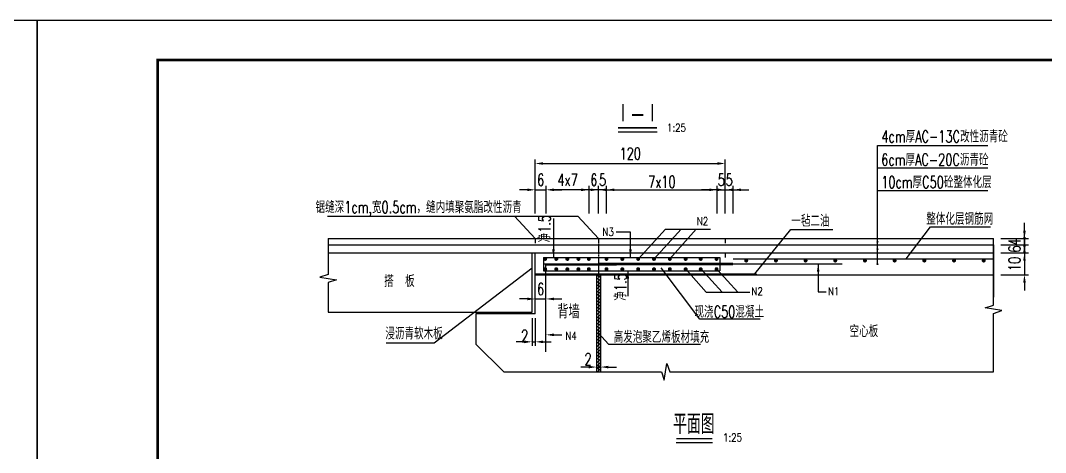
# Model space of a CAD drawing. Header units: millimetres. Extents: x -51 to 12129, y -1309 to -715.
# Drawn here: x 7085.1 to 7344.1, y -823.8 to -714.7 of the extents above; entities that cross this region are included whole.
import ezdxf
from ezdxf.enums import TextEntityAlignment as Align

# ---------------------------------------------------------------- set-up
doc = ezdxf.new("R2010")
doc.units = ezdxf.units.MM
doc.header["$LTSCALE"] = 0.25
doc.linetypes.add('DASHDOT', pattern=[1, 0.5, -0.25, 0, -0.25])
for name, color, linetype in [('0_RED', 1, 'Continuous'), ('0_YELLOW', 2, 'Continuous'), ('DIMENSION', 2, 'Continuous'), ('图框', 7, 'Continuous'), ('尺寸标注', 2, 'Continuous'), ('文字', 7, 'Continuous'), ('标注', 4, 'Continuous'), ('次轮廓线', 7, 'Continuous'), ('钢筋', 6, 'Continuous')]:
    doc.layers.add(name, color=color, linetype=linetype)
doc.styles.get("Standard").update_dxf_attribs({"font": 'simplex1.shx', "width": 0.7, "bigfont": 'hztxt.shx'})
doc.styles.add('TEXT', font='simplex1.shx', dxfattribs={"width": 0.7, "bigfont": 'hztxt.shx'})
doc.dimstyles.new('比例1：20', dxfattribs={"dimtxt": 3, "dimasz": 2, "dimexe": 1, "dimexo": 2, "dimgap": 0.5, "dimtad": 1, "dimlfac": 2, "dimzin": 13, "dimdsep": 46, "dimtxsty": 'Standard', "dimcen": -0.09, "dimclrd": 256, "dimclre": 256, "dimclrt": 7, "dimaunit": 1, "dimadec": 0, "dimazin": 0, "dimtfac": 0.0005, "dimtix": 1, "dimtmove": 2, "dimatfit": 3, "dimldrblk": 'DIM', "dimfxl": 0, "dimtolj": 1, "dimtzin": 13, "dimarcsym": 0})
doc.dimstyles.new('比例1：25', dxfattribs={"dimtxt": 3, "dimasz": 2, "dimexe": 1, "dimexo": 1, "dimgap": 1, "dimtad": 1, "dimdec": 1, "dimlfac": 2.5, "dimzin": 9, "dimdsep": 46, "dimtxsty": 'Standard', "dimcen": -0.09, "dimclrd": 4, "dimclre": 4, "dimclrt": 7, "dimaunit": 1, "dimadec": 0, "dimazin": 0, "dimtfac": 0.0005, "dimtdec": 1, "dimtix": 1, "dimtmove": 2, "dimatfit": 3, "dimfxl": 0, "dimtolj": 1, "dimtzin": 13, "dimarcsym": 0})
pattern_1 = [(45, (664.16464, 102.69604), (-0.404111525, 0.404111525), [])]

# ---------------------------------------------------------------- blocks, each defined once
blk = doc.blocks.new('*D532')
at = {"layer": 'Defpoints', "color": 0}
for p in [(7230.67, -798.86), (7231.67, -798.86), (7231.67, -802.19)]:
    blk.add_point(p, dxfattribs=at)
at = {"layer": '标注', "color": 4, "lineweight": -2}
for p, q in [((7230.67, -799.86), (7230.67, -803.19)), ((7231.67, -799.86), (7231.67, -803.19)), ((7228.67, -802.19), (7226.67, -802.19)), ((7230.67, -802.19), (7231.67, -802.19)), ((7233.67, -802.19), (7235.67, -802.19))]:
    blk.add_line(p, q, dxfattribs=at)
at = {"layer": '标注', "color": 4}
for points in [[(7228.67, -801.86), (7228.67, -802.53), (7230.67, -802.19)], [(7233.67, -801.86), (7233.67, -802.53), (7231.67, -802.19)]]:
    blk.add_solid(points, dxfattribs=at)
at = {"layer": '标注', "color": 7, "insert": (7228.53, -800.19), "char_height": 3, "attachment_point": 5}
blk.add_mtext('\\A1;2', dxfattribs=at)
blk = doc.blocks.new('*D533')
at = {"layer": 'Defpoints', "color": 0, "linetype": 'Continuous'}
for p in [(7263.17, -757.42), (7261.17, -769.76), (7263.17, -769.76)]:
    blk.add_point(p, dxfattribs=at)
at = {"layer": '标注', "color": 4, "linetype": 'Continuous', "lineweight": -2}
for p, q in [((7259.17, -757.42), (7257.17, -757.42)), ((7261.17, -763.42), (7261.17, -756.42)), ((7261.17, -757.42), (7263.17, -757.42)), ((7263.17, -763.42), (7263.17, -756.42)), ((7265.17, -757.42), (7267.17, -757.42))]:
    blk.add_line(p, q, dxfattribs=at)
at = {"layer": '标注', "color": 4, "linetype": 'Continuous'}
for points in [[(7259.17, -757.09), (7259.17, -757.75), (7261.17, -757.42)], [(7265.17, -757.09), (7265.17, -757.75), (7263.17, -757.42)]]:
    blk.add_solid(points, dxfattribs=at)
at = {"layer": '标注', "color": 7, "linetype": 'Continuous', "insert": (7262.17, -754.92), "char_height": 3, "attachment_point": 5}
blk.add_mtext('\\A1;5', dxfattribs=at)
blk = doc.blocks.new('*D534')
at = {"layer": 'Defpoints', "color": 0, "linetype": 'Continuous'}
for p in [(7265.17, -757.42), (7263.17, -769.76), (7265.17, -769.76)]:
    blk.add_point(p, dxfattribs=at)
at = {"layer": '标注', "color": 4, "linetype": 'Continuous', "lineweight": -2}
for p, q in [((7261.17, -757.42), (7259.17, -757.42)), ((7263.17, -763.42), (7263.17, -756.42)), ((7263.17, -757.42), (7265.17, -757.42)), ((7265.17, -763.42), (7265.17, -756.42)), ((7267.17, -757.42), (7269.17, -757.42))]:
    blk.add_line(p, q, dxfattribs=at)
at = {"layer": '标注', "color": 4, "linetype": 'Continuous'}
for points in [[(7261.17, -757.09), (7261.17, -757.75), (7263.17, -757.42)], [(7267.17, -757.09), (7267.17, -757.75), (7265.17, -757.42)]]:
    blk.add_solid(points, dxfattribs=at)
at = {"layer": '标注', "color": 7, "linetype": 'Continuous', "insert": (7264.17, -754.92), "char_height": 3, "attachment_point": 5}
blk.add_mtext('\\A1;5', dxfattribs=at)
blk = doc.blocks.new('*D535')
at = {"layer": 'Defpoints', "color": 0, "linetype": 'Continuous'}
for p in [(7231.17, -757.42), (7231.17, -771.36), (7233.17, -774.88)]:
    blk.add_point(p, dxfattribs=at)
at = {"layer": '标注', "color": 4, "linetype": 'Continuous', "lineweight": -2}
for p, q in [((7229.17, -757.42), (7227.17, -757.42)), ((7231.17, -763.42), (7231.17, -756.42)), ((7233.17, -757.42), (7231.17, -757.42)), ((7233.17, -763.42), (7233.17, -756.42)), ((7235.17, -757.42), (7237.17, -757.42))]:
    blk.add_line(p, q, dxfattribs=at)
at = {"layer": '标注', "color": 4, "linetype": 'Continuous'}
for points in [[(7229.17, -757.09), (7229.17, -757.75), (7231.17, -757.42)], [(7235.17, -757.09), (7235.17, -757.75), (7233.17, -757.42)]]:
    blk.add_solid(points, dxfattribs=at)
at = {"layer": '标注', "color": 7, "linetype": 'Continuous', "insert": (7232.17, -754.92), "char_height": 3, "attachment_point": 5}
blk.add_mtext('\\A1;5', dxfattribs=at)
blk = doc.blocks.new('*D536')
at = {"layer": 'Defpoints', "color": 0, "linetype": 'Continuous'}
for p in [(7228.77, -757.42), (7228.77, -774.88), (7231.17, -774.48)]:
    blk.add_point(p, dxfattribs=at)
at = {"layer": '标注', "color": 4, "linetype": 'Continuous', "lineweight": -2}
for p, q in [((7226.77, -757.42), (7224.77, -757.42)), ((7228.77, -763.42), (7228.77, -756.42)), ((7231.17, -757.42), (7228.77, -757.42)), ((7231.17, -763.42), (7231.17, -756.42)), ((7233.17, -757.42), (7235.17, -757.42))]:
    blk.add_line(p, q, dxfattribs=at)
at = {"layer": '标注', "color": 4, "linetype": 'Continuous'}
for points in [[(7226.77, -757.09), (7226.77, -757.75), (7228.77, -757.42)], [(7233.17, -757.09), (7233.17, -757.75), (7231.17, -757.42)]]:
    blk.add_solid(points, dxfattribs=at)
at = {"layer": '标注', "color": 7, "linetype": 'Continuous', "insert": (7229.97, -754.92), "char_height": 3, "attachment_point": 5}
blk.add_mtext('\\A1;6', dxfattribs=at)
blk = doc.blocks.new('*D537')
at = {"layer": 'Defpoints', "color": 0, "linetype": 'Continuous'}
for p in [(7217.92, -757.42), (7217.92, -774.88), (7228.77, -774.88)]:
    blk.add_point(p, dxfattribs=at)
at = {"layer": '标注', "color": 4, "linetype": 'Continuous', "lineweight": -2}
for p, q in [((7217.92, -763.42), (7217.92, -756.42)), ((7226.77, -757.42), (7219.92, -757.42)), ((7228.77, -763.42), (7228.77, -756.42))]:
    blk.add_line(p, q, dxfattribs=at)
at = {"layer": '标注', "color": 4, "linetype": 'Continuous'}
for points in [[(7219.92, -757.09), (7219.92, -757.75), (7217.92, -757.42)], [(7226.77, -757.09), (7226.77, -757.75), (7228.77, -757.42)]]:
    blk.add_solid(points, dxfattribs=at)
at = {"layer": '标注', "color": 7, "linetype": 'Continuous', "insert": (7223.34, -754.92), "char_height": 3, "attachment_point": 5}
blk.add_mtext('\\A1;4x7', dxfattribs=at)
blk = doc.blocks.new('*D538')
at = {"layer": 'Defpoints', "color": 0, "linetype": 'Continuous'}
for p in [(7217.92, -757.42), (7215.17, -775.26), (7217.92, -774.88)]:
    blk.add_point(p, dxfattribs=at)
at = {"layer": '标注', "color": 4, "linetype": 'Continuous', "lineweight": -2}
for p, q in [((7213.17, -757.42), (7211.17, -757.42)), ((7215.17, -763.42), (7215.17, -756.42)), ((7215.17, -757.42), (7217.92, -757.42)), ((7217.92, -763.42), (7217.92, -756.42)), ((7219.92, -757.42), (7221.92, -757.42))]:
    blk.add_line(p, q, dxfattribs=at)
at = {"layer": '标注', "color": 4, "linetype": 'Continuous'}
for points in [[(7213.17, -757.09), (7213.17, -757.75), (7215.17, -757.42)], [(7219.92, -757.09), (7219.92, -757.75), (7217.92, -757.42)]]:
    blk.add_solid(points, dxfattribs=at)
at = {"layer": '标注', "color": 7, "linetype": 'Continuous', "insert": (7216.54, -754.92), "char_height": 3, "attachment_point": 5}
blk.add_mtext('\\A1;6', dxfattribs=at)
blk = doc.blocks.new('*D602')
at = {"layer": 'Defpoints', "color": 0}
for p in [(7261.17, -757.42), (7261.17, -769.76), (7233.17, -774.88)]:
    blk.add_point(p, dxfattribs=at)
at = {"layer": '标注', "lineweight": -2}
for p, q in [((7233.17, -763.42), (7233.17, -756.42)), ((7235.17, -757.42), (7259.17, -757.42)), ((7261.17, -763.42), (7261.17, -756.42))]:
    blk.add_line(p, q, dxfattribs=at)
at = {"layer": '标注'}
for points in [[(7235.17, -757.09), (7235.17, -757.75), (7233.17, -757.42)], [(7259.17, -757.09), (7259.17, -757.75), (7261.17, -757.42)]]:
    blk.add_solid(points, dxfattribs=at)
at = {"layer": '标注', "color": 7, "insert": (7247.17, -755.42), "char_height": 3, "attachment_point": 5}
blk.add_mtext('\\A1;7x10', dxfattribs=at)
blk = doc.blocks.new('DIM')
blk.add_lwpolyline([(-1, -0.1, 0.2, 0, 0), (0, 0, 0, 0, 0)], format="xyseb")
blk = doc.blocks.new('*D616')
at = {"layer": 'Defpoints', "color": 0}
for p in [(7215.17, -785.69), (7217.88, -784.99), (7217.88, -785.69)]:
    blk.add_point(p, dxfattribs=at)
at = {"layer": '标注', "color": 4, "lineweight": -2}
for p, q in [((7215.17, -784.99), (7215.17, -783.99)), ((7217.88, -784.99), (7217.88, -783.99)), ((7213.17, -784.99), (7211.17, -784.99)), ((7215.17, -784.99), (7217.88, -784.99)), ((7219.88, -784.99), (7221.88, -784.99))]:
    blk.add_line(p, q, dxfattribs=at)
at = {"layer": '标注', "color": 4}
for points in [[(7213.17, -784.65), (7213.17, -785.32), (7215.17, -784.99)], [(7219.88, -784.65), (7219.88, -785.32), (7217.88, -784.99)]]:
    blk.add_solid(points, dxfattribs=at)
at = {"layer": '标注', "color": 7, "insert": (7216.53, -782.49), "char_height": 3, "attachment_point": 5}
blk.add_mtext('\\A1;6', dxfattribs=at)
blk = doc.blocks.new('*D617')
at = {"layer": 'Defpoints', "color": 0}
for p in [(7214.37, -787.46), (7215.17, -787.46), (7215.17, -795.82)]:
    blk.add_point(p, dxfattribs=at)
at = {"layer": '标注', "color": 4, "lineweight": -2}
for p, q in [((7214.37, -789.82), (7214.37, -796.82)), ((7215.17, -789.82), (7215.17, -796.82)), ((7212.37, -795.82), (7210.37, -795.82)), ((7214.37, -795.82), (7215.17, -795.82)), ((7217.17, -795.82), (7219.17, -795.82))]:
    blk.add_line(p, q, dxfattribs=at)
at = {"layer": '标注', "color": 4}
for points in [[(7212.37, -795.49), (7212.37, -796.16), (7214.37, -795.82)], [(7217.17, -795.49), (7217.17, -796.16), (7215.17, -795.82)]]:
    blk.add_solid(points, dxfattribs=at)
at = {"layer": '标注', "color": 7, "insert": (7212.5, -794.32), "char_height": 3, "attachment_point": 5}
blk.add_mtext('\\A1;2', dxfattribs=at)
blk = doc.blocks.new('*D776')
at = {"layer": 'Defpoints', "color": 0}
for p in [(7330.97, -769.76), (7330.97, -771.36), (7338.77, -771.36)]:
    blk.add_point(p, dxfattribs=at)
at = {"layer": '标注', "color": 4, "lineweight": -2}
for p, q in [((7338.77, -767.76), (7338.77, -765.76)), ((7332.77, -769.76), (7339.77, -769.76)), ((7332.77, -771.36), (7339.77, -771.36)), ((7338.77, -769.76), (7338.77, -771.36)), ((7338.77, -773.36), (7338.77, -775.36))]:
    blk.add_line(p, q, dxfattribs=at)
at = {"layer": '标注', "color": 4}
for points in [[(7338.44, -767.76), (7339.1, -767.76), (7338.77, -769.76)], [(7338.44, -773.36), (7339.1, -773.36), (7338.77, -771.36)]]:
    blk.add_solid(points, dxfattribs=at)
at = {"layer": '标注', "color": 7, "insert": (7336.27, -770.56), "char_height": 3, "attachment_point": 5, "rotation": 90}
blk.add_mtext('\\A1;4', dxfattribs=at)
blk = doc.blocks.new('*D600')
at = {"layer": 'Defpoints', "color": 0}
for p in [(7328.59, -771.36), (7328.59, -773.36), (7338.77, -773.36)]:
    blk.add_point(p, dxfattribs=at)
at = {"layer": '标注', "color": 4, "lineweight": -2}
for p, q in [((7338.77, -769.36), (7338.77, -767.36)), ((7332.77, -771.36), (7339.77, -771.36)), ((7338.77, -771.36), (7338.77, -773.36)), ((7332.77, -773.36), (7339.77, -773.36)), ((7338.77, -775.36), (7338.77, -777.36))]:
    blk.add_line(p, q, dxfattribs=at)
at = {"layer": '标注', "color": 4}
for points in [[(7338.44, -769.36), (7339.1, -769.36), (7338.77, -771.36)], [(7338.44, -775.36), (7339.1, -775.36), (7338.77, -773.36)]]:
    blk.add_solid(points, dxfattribs=at)
at = {"layer": '标注', "color": 7, "insert": (7336.27, -772.36), "char_height": 3, "attachment_point": 5, "rotation": 90}
blk.add_mtext('\\A1;6', dxfattribs=at)
blk = doc.blocks.new('*D601')
at = {"layer": 'Defpoints', "color": 0}
for p in [(7325.63, -773.36), (7325.63, -778.86), (7338.77, -778.86)]:
    blk.add_point(p, dxfattribs=at)
at = {"layer": '标注', "color": 4, "lineweight": -2}
for p, q in [((7338.77, -771.36), (7338.77, -769.36)), ((7332.77, -773.36), (7339.77, -773.36)), ((7338.77, -773.36), (7338.77, -778.86)), ((7332.77, -778.86), (7339.77, -778.86)), ((7338.77, -780.86), (7338.77, -782.86))]:
    blk.add_line(p, q, dxfattribs=at)
at = {"layer": '标注', "color": 4}
for points in [[(7338.44, -771.36), (7339.1, -771.36), (7338.77, -773.36)], [(7338.44, -780.86), (7339.1, -780.86), (7338.77, -778.86)]]:
    blk.add_solid(points, dxfattribs=at)
at = {"layer": '标注', "color": 7, "insert": (7336.27, -776.11), "char_height": 3, "attachment_point": 5, "rotation": 90}
blk.add_mtext('\\A1;10', dxfattribs=at)
blk = doc.blocks.new('*D777')
at = {"layer": 'Defpoints', "color": 0}
for p in [(7263.17, -750.78), (7215.17, -773.36), (7263.17, -773.36)]:
    blk.add_point(p, dxfattribs=at)
at = {"layer": '标注', "color": 4, "lineweight": -2}
for p, q in [((7215.17, -756.78), (7215.17, -749.78)), ((7217.17, -750.78), (7261.17, -750.78)), ((7263.17, -756.78), (7263.17, -749.78))]:
    blk.add_line(p, q, dxfattribs=at)
at = {"layer": '标注', "color": 4}
for points in [[(7217.17, -750.44), (7217.17, -751.11), (7215.17, -750.78)], [(7261.17, -750.44), (7261.17, -751.11), (7263.17, -750.78)]]:
    blk.add_solid(points, dxfattribs=at)
at = {"layer": '标注', "color": 7, "insert": (7239.17, -748.28), "char_height": 3, "attachment_point": 5}
blk.add_mtext('\\A1;120', dxfattribs=at)
blk = doc.blocks.new('123')
at = {"layer": '图框', "color": 2}
blk.add_lwpolyline([(369.33, -1011.65), (369.33, -714.65), (-50.67, -714.65), (-50.67, -1011.65)], close=True, dxfattribs=at)

msp = doc.modelspace()

# ---------------------------------------------------------------- hatches: boundary and pattern name
at = {"layer": '文字'}
h = msp.add_hatch(dxfattribs=at)
h.set_pattern_fill('ANSI31', color=2, scale=0.18, style=0)
h.set_pattern_definition(pattern_1)
h.paths.add_polyline_path([(7230.66925, -803.42913), (7231.16925, -803.42913), (7231.16925, -778.8593), (7230.66925, -778.8593)])
h.paths.add_polyline_path([(7231.66925, -794.19292), (7231.16925, -793.63912), (7231.16925, -803.42913), (7231.66925, -803.42913)])
h = msp.add_hatch(dxfattribs=at)
h.set_pattern_fill('ANSI31', color=2, scale=0.18, style=0)
h.set_pattern_definition(pattern_1)
h.paths.add_polyline_path([(7231.66925, -778.8593), (7231.16925, -778.8593), (7231.16925, -793.63912), (7231.66925, -794.19292)])

# ---------------------------------------------------------------- linework, layer by layer
for p, q in [((7162.85445, -769.7593), (7330.97245, -769.7593)), ((7162.85445, -771.3593), (7330.97245, -771.3593)), ((7162.85445, -773.3593), (7330.97245, -773.3593)), ((7214.36926, -788.3593), (7214.36926, -773.3593)), ((7215.16926, -788.7593), (7215.16926, -773.3593)), ((7215.16926, -778.6593), (7270.97245, -778.6593)), ((7215.16926, -778.79087), (7215.30082, -778.6593)), ((7215.16926, -778.8593), (7330.97245, -778.8593)), ((7215.98471, -778.8593), (7216.18471, -778.6593)), ((7216.86859, -778.8593), (7217.06859, -778.6593)), ((7217.75247, -778.8593), (7217.95247, -778.6593)), ((7218.63636, -778.8593), (7218.83636, -778.6593)), ((7219.52024, -778.8593), (7219.72024, -778.6593)), ((7220.40412, -778.8593), (7220.60412, -778.6593)), ((7220.70687, -778.8593), (7220.90687, -778.6593)), ((7221.28801, -778.8593), (7221.48801, -778.6593)), ((7222.17189, -778.8593), (7222.37189, -778.6593)), ((7225.59076, -778.8593), (7225.79076, -778.6593)), ((7226.47464, -778.8593), (7226.67464, -778.6593)), ((7227.35852, -778.8593), (7227.55852, -778.6593)), ((7228.24241, -778.8593), (7228.44241, -778.6593)), ((7229.12629, -778.8593), (7229.32629, -778.6593)), ((7230.01017, -778.8593), (7230.21017, -778.6593)), ((7230.66925, -778.8593), (7230.66925, -803.42913)), ((7230.89406, -778.8593), (7231.09406, -778.6593)), ((7231.66925, -778.8593), (7231.66925, -803.42913)), ((7231.77794, -778.8593), (7231.97794, -778.6593)), ((7232.66182, -778.8593), (7232.86182, -778.6593)), ((7233.54571, -778.8593), (7233.74571, -778.6593)), ((7234.42959, -778.8593), (7234.62959, -778.6593)), ((7235.31348, -778.8593), (7235.51348, -778.6593)), ((7236.19736, -778.8593), (7236.39736, -778.6593)), ((7237.08124, -778.8593), (7237.28124, -778.6593)), ((7237.96513, -778.8593), (7238.16513, -778.6593)), ((7239.73289, -778.8593), (7239.93289, -778.6593)), ((7240.61678, -778.8593), (7240.81678, -778.6593)), ((7241.50066, -778.8593), (7241.70066, -778.6593)), ((7242.38454, -778.8593), (7242.58454, -778.6593)), ((7243.26843, -778.8593), (7243.46843, -778.6593)), ((7244.15231, -778.8593), (7244.35231, -778.6593)), ((7245.03619, -778.8593), (7245.23619, -778.6593)), ((7245.92008, -778.8593), (7246.12008, -778.6593)), ((7246.80396, -778.8593), (7247.00396, -778.6593)), ((7247.68784, -778.8593), (7247.88784, -778.6593)), ((7248.57173, -778.8593), (7248.77173, -778.6593)), ((7249.45561, -778.8593), (7249.65561, -778.6593)), ((7250.33949, -778.8593), (7250.53949, -778.6593)), ((7251.22338, -778.8593), (7251.42338, -778.6593)), ((7252.10726, -778.8593), (7252.30726, -778.6593)), ((7252.99114, -778.8593), (7253.19114, -778.6593)), ((7253.87503, -778.8593), (7254.07503, -778.6593)), ((7254.75891, -778.8593), (7254.95891, -778.6593)), ((7255.6428, -778.8593), (7255.646, -778.6593)), ((7256.32988, -778.8593), (7256.52988, -778.6593)), ((7257.21376, -778.8593), (7257.41376, -778.6593)), ((7258.09765, -778.8593), (7258.29765, -778.6593)), ((7258.98153, -778.8593), (7259.18153, -778.6593)), ((7259.86541, -778.8593), (7260.06541, -778.6593)), ((7260.7493, -778.8593), (7260.9493, -778.6593)), ((7261.63318, -778.8593), (7261.83318, -778.6593)), ((7262.51706, -778.8593), (7262.71706, -778.6593)), ((7263.40095, -778.8593), (7263.60095, -778.6593)), ((7264.28483, -778.8593), (7264.48483, -778.6593)), ((7265.16871, -778.8593), (7265.36871, -778.6593)), ((7266.0526, -778.8593), (7266.2526, -778.6593)), ((7266.93648, -778.8593), (7267.13648, -778.6593)), ((7267.82036, -778.8593), (7268.02036, -778.6593)), ((7268.70425, -778.8593), (7268.90425, -778.6593)), ((7269.58813, -778.8593), (7269.78813, -778.6593)), ((7270.47201, -778.8593), (7270.67201, -778.6593)), ((7162.85445, -788.3593), (7214.36926, -788.3593)), ((7200.16926, -788.7593), (7200.16926, -796.42386)), ((7215.16926, -788.7593), (7200.16926, -788.7593))]:
    msp.add_line(p, q)
at = {"linetype": 'DASHDOT'}
msp.add_line((7231.16925, -769.7593), (7231.16925, -803.42913), dxfattribs=at)
at = {"const_width": 0.7}
msp.add_lwpolyline([(7499.75412, -724.65472), (7119.75412, -724.65472), (7119.75412, -1001.65472), (7499.75412, -1001.65472)], close=True, dxfattribs=at)
msp.add_lwpolyline([(7215.16926, -778.6593), (7270.97245, -778.6593), (7270.97245, -778.8593), (7215.16926, -778.8593)], close=True)
at = {"layer": '0_RED', "color": 4}
for p, q in [((7215.16926, -769.7593), (7215.16926, -770.90194)), ((7231.16925, -769.7593), (7231.16925, -770.90194)), ((7263.16926, -769.7593), (7263.16926, -770.90194)), ((7263.16926, -773.3593), (7263.16926, -774.50194))]:
    msp.add_line(p, q, dxfattribs=at)
at = {"layer": '0_YELLOW'}
msp.add_line((7330.97245, -771.3593), (7330.97245, -784.53486), dxfattribs=at)
at = {"layer": '尺寸标注', "color": 4, "linetype": 'Continuous'}
for centre in [(7301.61262, -770.55953), (7301.61262, -772.40836), (7301.61262, -776.19423)]:
    msp.add_circle(centre, 0.1, dxfattribs=at)
at = {"layer": '文字'}
for p, q in [((7236.09222, -742.76018), (7245.95481, -742.76018)), ((7250.7868, -821.27928), (7259.91385, -821.27928))]:
    msp.add_line(p, q, dxfattribs=at)
at = {"layer": '文字', "const_width": 0.4}
for points in [[(7236.09222, -741.76018), (7245.95481, -741.76018)], [(7250.7868, -820.27928), (7259.91385, -820.27928)]]:
    msp.add_lwpolyline(points, dxfattribs=at)
at = {"layer": '标注'}
for p, q in [((7301.61262, -776.19423), (7301.61262, -746.24134)), ((7238.56057, -777.8593), (7238.56057, -784.29596)), ((7219.91815, -794.05792), (7221.91815, -794.05792))]:
    msp.add_line(p, q, dxfattribs=at)
at = {"layer": '标注', "linetype": 'Continuous'}
for p, q in [((7301.61262, -746.24134), (7329.49363, -746.24134)), ((7301.61262, -746.24134), (7329.49363, -746.24134)), ((7301.61262, -751.90318), (7329.49363, -751.90318)), ((7301.61262, -751.90318), (7329.49363, -751.90318)), ((7301.61262, -757.56501), (7329.49363, -757.56501)), ((7162.71723, -764.09708), (7202.59485, -764.09708)), ((7202.59485, -764.09708), (7225.90511, -764.09708)), ((7209.90511, -764.09708), (7215.16926, -769.7593)), ((7219.76883, -764.66522), (7219.76883, -774.47787)), ((7225.90511, -764.09708), (7231.16925, -769.7593)), ((7239.22862, -768.10062), (7235.58748, -768.10062)), ((7239.22862, -774.47787), (7239.22862, -768.10062)), ((7248.09817, -767.32822), (7241.22975, -774.85993)), ((7252.05127, -767.34616), (7245.18285, -774.87787)), ((7248.09817, -767.32822), (7259.43624, -767.32822)), ((7255.84087, -767.34616), (7249.16925, -774.87787)), ((7270.67201, -778.6593), (7279.73193, -767.4329)), ((7279.73193, -767.4329), (7290.39736, -767.4329)), ((7308.91358, -774.89005), (7315.06206, -766.7617)), ((7315.06206, -766.7617), (7330.22163, -766.7617)), ((7286.65614, -776.1093), (7286.65614, -783.21471)), ((7189.61299, -796.04989), (7214.36926, -777.09252)), ((7256.76577, -790.07945), (7247.00458, -777.17094)), ((7258.35684, -783.25621), (7253.29253, -777.52803)), ((7262.41821, -783.25621), (7257.15709, -777.52803)), ((7266.38558, -783.25621), (7261.12447, -777.52803)), ((7258.35684, -783.25621), (7269.35344, -783.25621)), ((7286.65614, -783.21471), (7288.65614, -783.21471)), ((7271.96014, -790.07945), (7256.76577, -790.07945)), ((7233.63556, -796.3708), (7231.16925, -793.63912)), ((7177.5106, -796.04989), (7189.61299, -796.04989)), ((7233.63556, -796.3708), (7256.95114, -796.3708))]:
    msp.add_line(p, q, dxfattribs=at)
at = {"layer": '标注'}
for points in [[(7220.10217, -772.47787), (7219.76883, -774.47787), (7219.4355, -772.47787)], [(7239.56195, -772.47787), (7239.22862, -774.47787), (7238.89529, -772.47787)], [(7286.98947, -778.1093), (7286.65614, -776.1093), (7286.3228, -778.1093)], [(7238.8939, -779.8593), (7238.56057, -777.8593), (7238.22723, -779.8593)], [(7219.88354, -793.72459), (7217.88354, -794.05792), (7219.88354, -794.39125)]]:
    msp.add_solid(points, dxfattribs=at)
at = {"layer": '次轮廓线', "ltscale": 2}
msp.add_line((7200.16926, -796.42386), (7207.19617, -803.42913), dxfattribs=at)
for points in [[(7162.85445, -769.7593), (7162.85445, -778.77423), (7160.75445, -779.47423), (7164.95445, -780.17423), (7162.85445, -780.87423), (7162.85445, -788.3593)], [(7330.97245, -803.42913), (7330.97245, -788.62459), (7333.07245, -787.92459), (7328.87245, -787.22459), (7330.97245, -786.52459), (7330.97245, -769.7593)], [(7207.19617, -803.42913), (7247.05744, -803.42913), (7247.75744, -805.52913), (7248.45744, -801.32913), (7249.15744, -803.42913), (7330.97245, -803.42913)]]:
    msp.add_lwpolyline(points, dxfattribs=at)
at = {"layer": '钢筋'}
for p, q in [((7217.25216, -774.47787), (7261.76723, -774.47787)), ((7217.25216, -774.47787), (7217.25216, -777.8593)), ((7217.25216, -776.1093), (7292.74209, -776.1093)), ((7217.88354, -798.37919), (7217.88354, -776.39072)), ((7217.88354, -776.39072), (7235.67784, -776.39072)), ((7231.16925, -775.9593), (7265.07648, -775.9593)), ((7231.16925, -776.2593), (7265.07648, -776.2593)), ((7261.76723, -774.47787), (7261.76723, -777.8593)), ((7265.16926, -774.89005), (7330.97245, -774.89005)), ((7217.25216, -777.8593), (7261.76723, -777.8593))]:
    msp.add_line(p, q, dxfattribs=at)
at = {"layer": '钢筋', "const_width": 0.5}
for points in [[(7217.43388, -774.87776, 1), (7217.93388, -774.87776, 1)], [(7217.43388, -774.87776, 1), (7217.93388, -774.87776, 1)], [(7220.23388, -774.87776, 1), (7220.73388, -774.87776, 1)], [(7220.23388, -774.87776, 1), (7220.73388, -774.87776, 1)], [(7223.03388, -774.87776, 1), (7223.53388, -774.87776, 1)], [(7223.03388, -774.87776, 1), (7223.53388, -774.87776, 1)], [(7225.83388, -774.87776, 1), (7226.33388, -774.87776, 1)], [(7225.83388, -774.87776, 1), (7226.33388, -774.87776, 1)], [(7228.45704, -774.87776, 1), (7228.95704, -774.87776, 1)], [(7228.45704, -774.87776, 1), (7228.95704, -774.87776, 1)], [(7232.91925, -774.87787, 1), (7233.41925, -774.87787, 1)], [(7232.91925, -774.87787, 1), (7233.41925, -774.87787, 1)], [(7236.91925, -774.87787, 1), (7237.41925, -774.87787, 1)], [(7236.91925, -774.87787, 1), (7237.41925, -774.87787, 1)], [(7240.91925, -774.87787, 1), (7241.41925, -774.87787, 1)], [(7240.91925, -774.87787, 1), (7241.41925, -774.87787, 1)], [(7244.91925, -774.87787, 1), (7245.41925, -774.87787, 1)], [(7244.91925, -774.87787, 1), (7245.41925, -774.87787, 1)], [(7248.91925, -774.87787, 1), (7249.41925, -774.87787, 1)], [(7248.91925, -774.87787, 1), (7249.41925, -774.87787, 1)], [(7252.91925, -774.87787, 1), (7253.41925, -774.87787, 1)], [(7252.91925, -774.87787, 1), (7253.41925, -774.87787, 1)], [(7256.72245, -774.87787, 1), (7257.22245, -774.87787, 1)], [(7256.72245, -774.87787, 1), (7257.22245, -774.87787, 1)], [(7260.72245, -774.87787, 1), (7261.22245, -774.87787, 1)], [(7260.72245, -774.87787, 1), (7261.22245, -774.87787, 1)], [(7268.22245, -775.29005, 1), (7268.72245, -775.29005, 1)], [(7268.22245, -775.29005, 1), (7268.72245, -775.29005, 1)], [(7275.72245, -775.29005, 1), (7276.22245, -775.29005, 1)], [(7275.72245, -775.29005, 1), (7276.22245, -775.29005, 1)], [(7283.22245, -775.29005, 1), (7283.72245, -775.29005, 1)], [(7283.22245, -775.29005, 1), (7283.72245, -775.29005, 1)], [(7290.72245, -775.29005, 1), (7291.22245, -775.29005, 1)], [(7290.72245, -775.29005, 1), (7291.22245, -775.29005, 1)], [(7298.22245, -775.29005, 1), (7298.72245, -775.29005, 1)], [(7298.22245, -775.29005, 1), (7298.72245, -775.29005, 1)], [(7305.72245, -775.29005, 1), (7306.22245, -775.29005, 1)], [(7305.72245, -775.29005, 1), (7306.22245, -775.29005, 1)], [(7313.22245, -775.29005, 1), (7313.72245, -775.29005, 1)], [(7313.22245, -775.29005, 1), (7313.72245, -775.29005, 1)], [(7320.72245, -775.29005, 1), (7321.22245, -775.29005, 1)], [(7320.72245, -775.29005, 1), (7321.22245, -775.29005, 1)], [(7328.22245, -775.29005, 1), (7328.72245, -775.29005, 1)], [(7328.22245, -775.29005, 1), (7328.72245, -775.29005, 1)], [(7217.43388, -777.46817, 1), (7217.93388, -777.46817, 1)], [(7217.43388, -777.46817, 1), (7217.93388, -777.46817, 1)], [(7220.23388, -777.46817, 1), (7220.73388, -777.46817, 1)], [(7220.23388, -777.46817, 1), (7220.73388, -777.46817, 1)], [(7223.03388, -777.46817, 1), (7223.53388, -777.46817, 1)], [(7223.03388, -777.46817, 1), (7223.53388, -777.46817, 1)], [(7225.83388, -777.46817, 1), (7226.33388, -777.46817, 1)], [(7225.83388, -777.46817, 1), (7226.33388, -777.46817, 1)], [(7228.45704, -777.46817, 1), (7228.95704, -777.46817, 1)], [(7228.45704, -777.46817, 1), (7228.95704, -777.46817, 1)], [(7232.91925, -777.46828, 1), (7233.41925, -777.46828, 1)], [(7232.91925, -777.46828, 1), (7233.41925, -777.46828, 1)], [(7236.91925, -777.46828, 1), (7237.41925, -777.46828, 1)], [(7236.91925, -777.46828, 1), (7237.41925, -777.46828, 1)], [(7240.91925, -777.46828, 1), (7241.41925, -777.46828, 1)], [(7240.91925, -777.46828, 1), (7241.41925, -777.46828, 1)], [(7244.91925, -777.46828, 1), (7245.41925, -777.46828, 1)], [(7244.91925, -777.46828, 1), (7245.41925, -777.46828, 1)], [(7248.91925, -777.46828, 1), (7249.41925, -777.46828, 1)], [(7248.91925, -777.46828, 1), (7249.41925, -777.46828, 1)], [(7252.91925, -777.46828, 1), (7253.41925, -777.46828, 1)], [(7252.91925, -777.46828, 1), (7253.41925, -777.46828, 1)], [(7256.72245, -777.46828, 1), (7257.22245, -777.46828, 1)], [(7256.72245, -777.46828, 1), (7257.22245, -777.46828, 1)], [(7260.72245, -777.46828, 1), (7261.22245, -777.46828, 1)], [(7260.72245, -777.46828, 1), (7261.22245, -777.46828, 1)]]:
    msp.add_lwpolyline(points, format="xyb", close=True, dxfattribs=at)

# ---------------------------------------------------------------- block references
at = {"layer": '标注'}
for p in [(6720, 0), (7140, 0)]:
    msp.add_blockref('123', p, dxfattribs=at)

# ---------------------------------------------------------------- texts
at = {"width": 0.8}
msp.add_text('背墙', height=3.5, dxfattribs=at).set_placement((7223.58792, -787.97297), align=Align.MIDDLE)
at = {"layer": '0_YELLOW', "color": 7, "style": 'TEXT', "width": 0.8}
for s, p in [('N2', (7257.427, -765.35908)), ('N3', (7233.58782, -768.06444)), ('N2', (7271.2332, -783.0684)), ('N1', (7290.56049, -783.0684)), ('N4', (7224.19283, -794.33566))]:
    msp.add_text(s, height=2, dxfattribs=at).set_placement(p, align=Align.MIDDLE)
at = {"layer": 'DIMENSION', "color": 7, "width": 0.7}
for p in [(7217.35238, -767.23626), (7236.56057, -781.96754)]:
    msp.add_text('净1.5', height=3, rotation=90, dxfattribs=at).set_placement(p, align=Align.MIDDLE)
at = {"layer": '尺寸标注', "color": 7, "style": 'TEXT', "width": 0.8}
for p in [(7248.45876, -742.73367), (7262.61314, -820.9763)]:
    msp.add_text('1:25', height=2, dxfattribs=at).set_placement(p)
at = {"layer": '尺寸标注', "color": 7, "linetype": 'Continuous', "width": 0.7}
for s, p in [('4cm厚AC-13C改性沥青砼', (7302.62632, -745.44229)), ('6cm厚AC-20C沥青砼', (7302.58061, -751.31085)), ('10cm厚C50砼整体化层', (7302.58061, -756.97269)), ('浸沥青软木板', (7177.29997, -795.2104)), ('高发泡聚乙烯板材填充', (7234.97765, -796.09456))]:
    msp.add_text(s, height=3, dxfattribs=at).set_placement(p)
for s, p in [('锯缝深1cm,宽0.5cm，缝内填聚氨脂改性沥青', (7185.69695, -762.08285)), ('一毡二油', (7284.68755, -765.12511)), ('整体化层钢筋网', (7322.4255, -764.60767)), ('搭  板', (7180.84141, -780.30829)), ('现浇C50混凝土', (7264.18932, -788.08074)), ('空心板', (7298.20321, -792.97316))]:
    msp.add_text(s, height=3, dxfattribs=at).set_placement(p, align=Align.MIDDLE)
at = {"layer": '文字', "width": 0.7}
for s, p in [('Ⅰ-Ⅰ', (7241.04758, -738.09003)), ('平面图', (7255.23959, -816.60913))]:
    msp.add_text(s, height=5, dxfattribs=at).set_placement(p, align=Align.MIDDLE_CENTER)

# ---------------------------------------------------------------- dimensions: what is measured, and where the dimension line sits
at = {"layer": '标注'}
dim = msp.add_linear_dim(base=(7263.16926, -750.77514), p1=(7215.16926, -773.3593), p2=(7263.16926, -773.3593), dimstyle='比例1：25', dxfattribs=at)
dim.commit()
dim.dimension.update_dxf_attribs({"geometry": '*D777', "text_midpoint": (7239.16926, -748.27514)})
at = {"layer": '标注', "linetype": 'Continuous'}
for p1, text, picture, middle in [((7215.16926, -775.2593), '6', '*D538', (7216.54371, -754.91927)), ((7228.76925, -774.87787), '4x7', '*D537', (7223.3437, -754.91927))]:
    dim = msp.add_linear_dim(base=(7217.91815, -757.41927), p1=p1, p2=(7217.91815, -774.87787), text=text, dimstyle='比例1：25', dxfattribs=at)
    dim.commit()
    dim.dimension.update_dxf_attribs({"geometry": picture, "text_midpoint": middle})
for base, p1, p2, picture, middle in [((7228.76925, -757.41927), (7231.16925, -774.47787), (7228.76925, -774.87787), '*D536', (7229.96925, -754.91927)), ((7231.16925, -757.41927), (7233.16925, -774.87787), (7231.16925, -771.3593), '*D535', (7232.16925, -754.91927)), ((7263.16926, -757.41927), (7261.16926, -769.7593), (7263.16926, -769.7593), '*D533', (7262.16926, -754.91927))]:
    dim = msp.add_linear_dim(base=base, p1=p1, p2=p2, dimstyle='比例1：25', dxfattribs=at)
    dim.commit()
    dim.dimension.update_dxf_attribs({"geometry": picture, "text_midpoint": middle})
at = {"layer": '标注'}
for base, p1, p2, text, dimstyle, picture, middle in [((7261.16926, -757.41927), (7233.16925, -774.87787), (7261.16926, -769.7593), '7x10', '比例1：20', '*D602', (7247.16926, -755.41927)), ((7217.88354, -784.986), (7215.16926, -785.69095), (7217.88354, -785.69095), '6', '比例1：25', '*D616', (7216.5264, -782.486))]:
    dim = msp.add_linear_dim(base=base, p1=p1, p2=p2, text=text, dimstyle=dimstyle, dxfattribs=at)
    dim.commit()
    dim.dimension.update_dxf_attribs({"geometry": picture, "text_midpoint": middle})
at = {"layer": '标注', "linetype": 'Continuous'}
dim = msp.add_linear_dim(base=(7265.16926, -757.41927), p1=(7263.16926, -769.7593), p2=(7265.16926, -769.7593), dimstyle='比例1：25', override={"dimscale": 1}, dxfattribs=at)
dim.commit()
dim.dimension.update_dxf_attribs({"geometry": '*D534', "text_midpoint": (7264.16926, -754.91927)})
at = {"layer": '标注'}
dim = msp.add_linear_dim(base=(7338.76979, -771.3593), p1=(7330.97245, -769.7593), p2=(7330.97245, -771.3593), angle=90, dimstyle='比例1：25', dxfattribs=at)
dim.commit()
dim.dimension.update_dxf_attribs({"geometry": '*D776', "text_midpoint": (7336.26979, -770.5593)})
for base, p1, p2, text, picture, middle in [((7338.76979, -773.3593), (7328.58554, -771.3593), (7328.58554, -773.3593), '6', '*D600', (7336.26979, -772.3593)), ((7338.76979, -778.8593), (7325.63399, -773.3593), (7325.63399, -778.8593), '10', '*D601', (7336.26979, -776.1093))]:
    dim = msp.add_linear_dim(base=base, p1=p1, p2=p2, angle=90, text=text, dimstyle='比例1：25', dxfattribs=at)
    dim.commit()
    dim.dimension.update_dxf_attribs({"geometry": picture, "text_midpoint": middle})
dim = msp.add_linear_dim(base=(7215.16926, -795.82267), p1=(7214.36926, -787.45776), p2=(7215.16926, -787.45776), dimstyle='比例1：25', dxfattribs=at)
dim.commit()
dim.dimension.update_dxf_attribs({"geometry": '*D617', "text_midpoint": (7212.49713, -794.32267), "dimtype": 160})
dim = msp.add_linear_dim(base=(7231.66925, -802.1934), p1=(7230.66925, -798.8593), p2=(7231.66925, -798.8593), angle=360, text='2', dimstyle='比例1：25', dxfattribs=at)
dim.commit()
dim.dimension.update_dxf_attribs({"geometry": '*D532', "text_midpoint": (7228.53039, -800.1934), "dimtype": 161})

doc.saveas('drawing.dxf')
